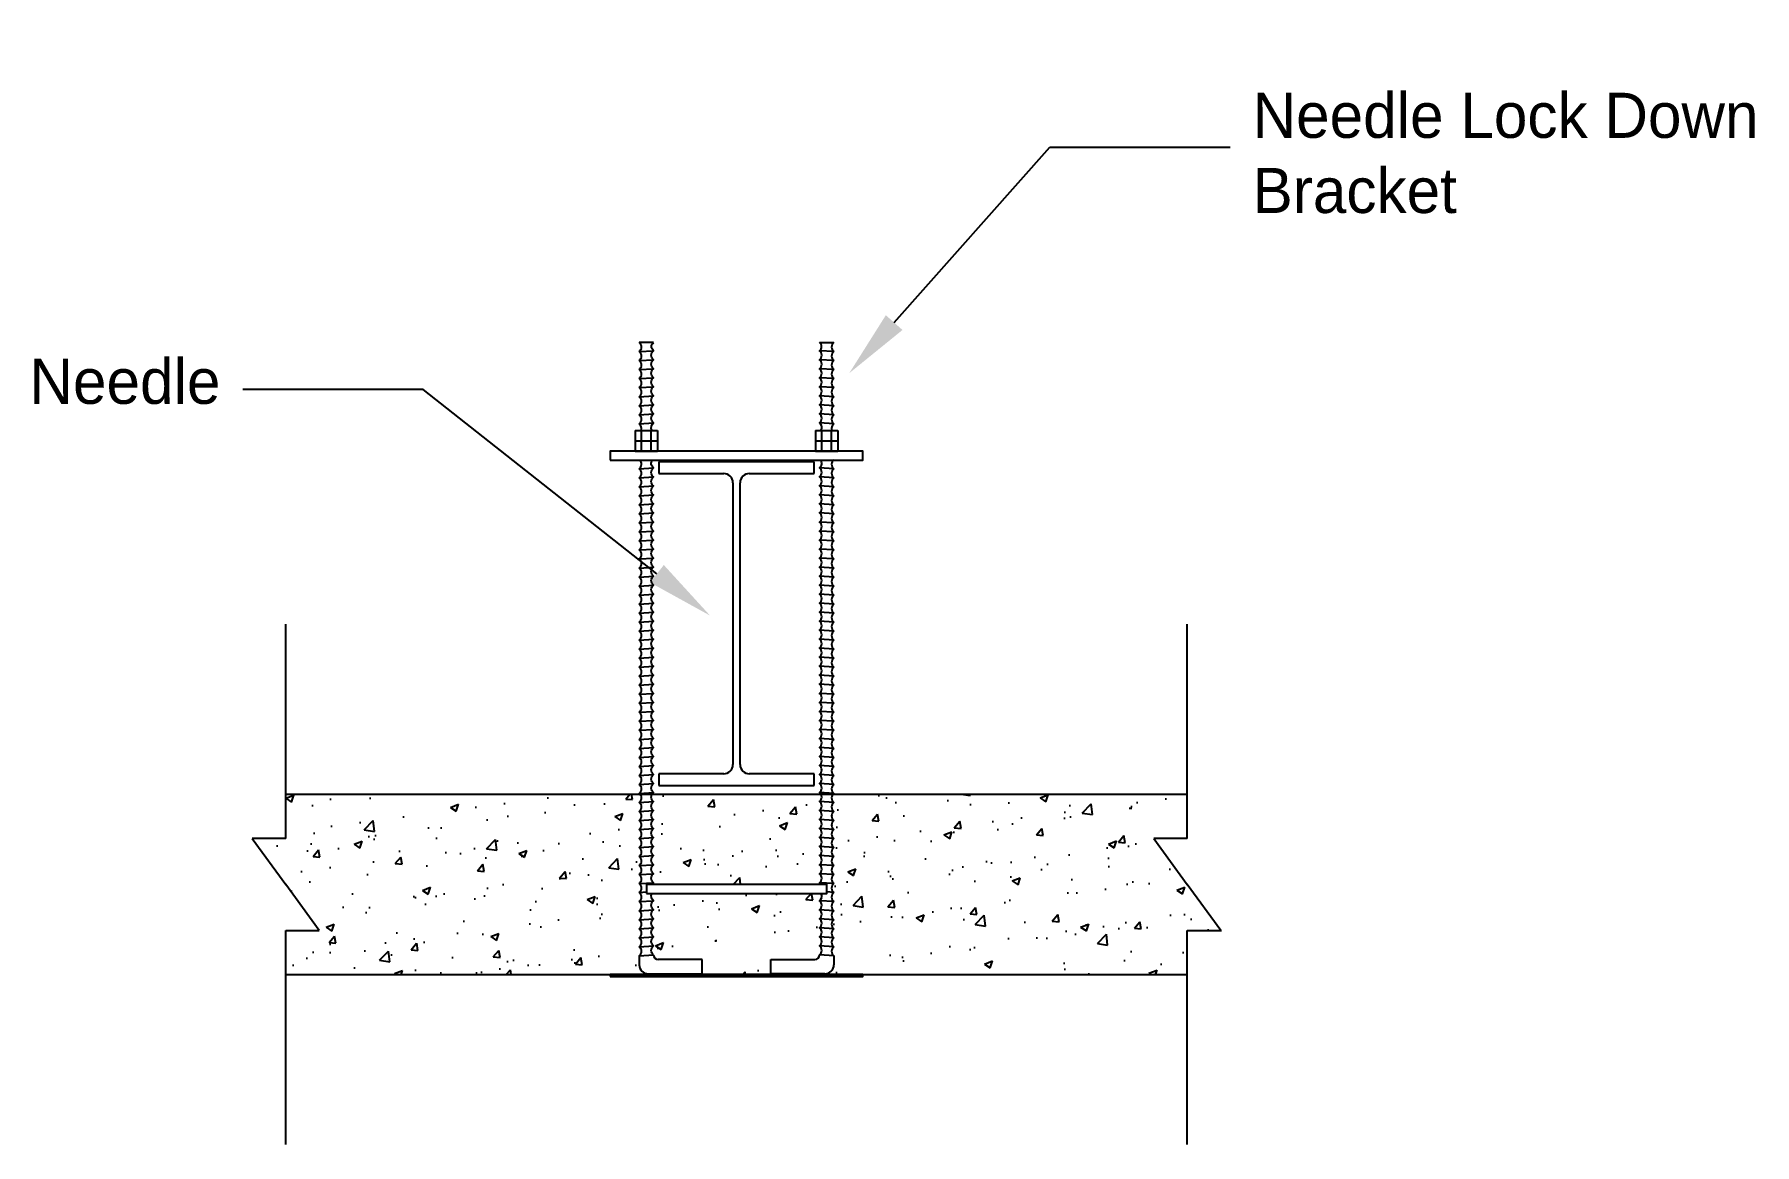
# Model space of a CAD drawing. Header units: millimetres. Extents: x -3450 to 403, y -1926 to 563.
# Drawn here: x -3450 to -1542, y -1266 to -35 of the extents above; entities that cross this region are included whole.
import ezdxf
from ezdxf import colors
from ezdxf.entities.mleader import LeaderData, LeaderLine
from ezdxf.math import Vec2, Vec3

# ---------------------------------------------------------------- set-up
doc = ezdxf.new("R2010")
doc.units = ezdxf.units.MM
doc.layers.get('0').update_dxf_attribs({"linetype": 'CONTINUOUS'})
doc.styles.add('ARCH', font='archd.shx', dxfattribs={"height": 250})

msp = doc.modelspace()

# ---------------------------------------------------------------- hatches: boundary and pattern name
h = msp.add_hatch()
h.set_pattern_fill('AR-CONC', color=252, scale=0.5, style=0)
h.paths.add_polyline_path([(-2208.812, -927.014), (-2171.633, -927.014), (-2171.633, -877.948), (-2564.633, -877.948, 0.45297098), (-2563.633, -887.07, 0.52056705), (-2563.633, -897.07, 0.52056705), (-2563.633, -907.07, 0.52056705), (-2563.633, -917.07, 0.52056705), (-2563.633, -927.07, 0.52056705), (-2563.633, -937.07, 0.52056705), (-2563.633, -947.07, 0.52056705), (-2563.633, -957.07, 0.52056705), (-2563.633, -967.07, 0.52056705), (-2563.633, -977.07, 0.52056705), (-2563.633, -987.07, 0.52056705), (-2563.633, -997.07, 0.52056705), (-2563.633, -1007.07, 0.52056705), (-2563.633, -1017.07, 0.52056705), (-2563.633, -1027.07, 0.52056705), (-2563.633, -1037.07, 0.52056705), (-2563.633, -1047.07, 0.52056705), (-2563.633, -1057.07), (-2563.633, -1067.07, -0.41421356), (-2573.633, -1077.07), (-2633.633, -1077.07), (-2633.633, -1061.07), (-2584.633, -1061.07, 0.41421356), (-2579.633, -1056.07, 0.52056705), (-2579.633, -1046.07, 0.52056705), (-2579.633, -1036.07, 0.52056705), (-2579.633, -1026.07, 0.52056705), (-2579.633, -1016.07, 0.52056705), (-2579.633, -1006.07, 0.52056705), (-2579.633, -996.07, 0.39270646), (-2577.888, -987.948), (-2765.377, -987.948, 0.39270646), (-2763.633, -996.07, 0.52056705), (-2763.633, -1006.07, 0.52056705), (-2763.633, -1016.07, 0.52056705), (-2763.633, -1026.07, 0.52056705), (-2763.633, -1036.07, 0.52056705), (-2763.633, -1046.07, 0.52056705), (-2763.633, -1056.07, 0.41421356), (-2758.633, -1061.07), (-2709.633, -1061.07), (-2709.633, -1077.07), (-2769.633, -1077.07, -0.41421356), (-2779.633, -1067.07), (-2779.633, -1057.07, 0.52056705), (-2779.633, -1047.07, 0.52056705), (-2779.633, -1037.07, 0.52056705), (-2779.633, -1027.07, 0.52056705), (-2779.633, -1017.07, 0.52056705), (-2779.633, -1007.07, 0.52056705), (-2779.633, -997.07, 0.52056705), (-2779.633, -987.07, 0.52056705), (-2779.633, -977.07, 0.52056705), (-2779.633, -967.07, 0.52056705), (-2779.633, -957.07, 0.52056705), (-2779.633, -947.07, 0.52056705), (-2779.633, -937.07, 0.52056705), (-2779.633, -927.07, 0.52056705), (-2779.633, -917.07, 0.52056705), (-2779.633, -907.07, 0.52056705), (-2779.633, -897.07, 0.52056705), (-2779.633, -887.07, 0.45297098), (-2778.632, -877.948), (-3171.633, -877.948), (-3171.633, -927.014), (-3208.812, -927.014), (-3171.633, -977.948), (-3134.453, -1028.883), (-3171.633, -1028.883), (-3171.633, -1077.948), (-2171.633, -1077.948), (-2171.633, -1028.883), (-2134.453, -1028.883), (-2171.633, -977.948)])
h = msp.add_hatch()
h.set_pattern_fill('AR-CONC', color=252, scale=0.5, style=0)
h.paths.add_polyline_path([(-2579.633, -936.07, 0.52056705), (-2579.633, -926.07, 0.52056705), (-2579.633, -916.07, 0.52056705), (-2579.633, -906.07, 0.52056705), (-2579.633, -896.07, 0.52056705), (-2579.633, -886.07, 0.39270646), (-2577.888, -877.948), (-2765.377, -877.948, 0.39270646), (-2763.633, -886.07, 0.52056705), (-2763.633, -896.07, 0.52056705), (-2763.633, -906.07, 0.52056705), (-2763.633, -916.07, 0.52056705), (-2763.633, -926.07, 0.52056705), (-2763.633, -936.07, 0.52056705), (-2763.633, -946.07, 0.52056705), (-2763.633, -956.07, 0.52056705), (-2763.633, -966.07, 0.52056705), (-2763.633, -976.07, 0.10615859), (-2765.377, -977.948), (-2577.888, -977.948, 0.10615859), (-2579.633, -976.07, 0.52056705), (-2579.633, -966.07, 0.52056705), (-2579.633, -956.07, 0.52056705), (-2579.633, -946.07, 0.52056705)])

# ---------------------------------------------------------------- linework, layer by layer
for p, q in [((-2763.633, -377.07), (-2779.633, -377.07)), ((-2579.633, -377.07), (-2563.633, -377.07)), ((-2579.633, -377.07), (-2563.633, -377.07)), ((-2779.633, -387.07), (-2763.633, -386.07)), ((-2779.633, -397.07), (-2763.633, -396.07)), ((-2563.633, -387.07), (-2579.633, -386.07)), ((-2563.633, -397.07), (-2579.633, -396.07)), ((-2779.633, -407.07), (-2763.633, -406.07)), ((-2779.633, -417.07), (-2763.633, -416.07)), ((-2563.633, -407.07), (-2579.633, -406.07)), ((-2563.633, -417.07), (-2579.633, -416.07)), ((-2779.633, -427.07), (-2763.633, -426.07)), ((-2779.633, -437.07), (-2763.633, -436.07)), ((-2563.633, -427.07), (-2579.633, -426.07)), ((-2563.633, -437.07), (-2579.633, -436.07)), ((-2779.633, -447.07), (-2763.633, -446.07)), ((-2779.633, -457.07), (-2763.633, -456.07)), ((-2563.633, -447.07), (-2579.633, -446.07)), ((-2563.633, -457.07), (-2579.633, -456.07)), ((-2779.633, -467.07), (-2763.633, -466.07)), ((-2563.633, -467.07), (-2579.633, -466.07)), ((-2585.633, -509.29), (-2757.633, -509.29)), ((-2757.633, -509.29), (-2757.633, -522.29)), ((-2585.633, -522.29), (-2585.633, -509.29)), ((-2779.633, -517.07), (-2763.633, -516.07)), ((-2779.633, -527.07), (-2763.633, -526.07)), ((-2757.633, -522.29), (-2685.833, -522.29)), ((-2675.633, -532.49), (-2675.633, -845.09)), ((-2667.633, -845.09), (-2667.633, -532.49)), ((-2657.433, -522.29), (-2585.633, -522.29)), ((-2563.633, -517.07), (-2579.633, -516.07)), ((-2563.633, -527.07), (-2579.633, -526.07)), ((-2779.633, -537.07), (-2763.633, -536.07)), ((-2779.633, -547.07), (-2763.633, -546.07)), ((-2563.633, -537.07), (-2579.633, -536.07)), ((-2563.633, -547.07), (-2579.633, -546.07)), ((-2779.633, -557.07), (-2763.633, -556.07)), ((-2779.633, -567.07), (-2763.633, -566.07)), ((-2563.633, -557.07), (-2579.633, -556.07)), ((-2563.633, -567.07), (-2579.633, -566.07)), ((-2779.633, -577.07), (-2763.633, -576.07)), ((-2779.633, -587.07), (-2763.633, -586.07)), ((-2563.633, -577.07), (-2579.633, -576.07)), ((-2563.633, -587.07), (-2579.633, -586.07)), ((-2779.633, -597.07), (-2763.633, -596.07)), ((-2779.633, -607.07), (-2763.633, -606.07)), ((-2563.633, -597.07), (-2579.633, -596.07)), ((-2563.633, -607.07), (-2579.633, -606.07)), ((-2779.633, -617.07), (-2763.633, -616.07)), ((-2779.633, -627.07), (-2763.633, -626.07)), ((-2563.633, -617.07), (-2579.633, -616.07)), ((-2563.633, -627.07), (-2579.633, -626.07)), ((-2779.633, -637.07), (-2763.633, -636.07)), ((-2779.633, -647.07), (-2763.633, -646.07)), ((-2563.633, -637.07), (-2579.633, -636.07)), ((-2563.633, -647.07), (-2579.633, -646.07)), ((-2779.633, -657.07), (-2763.633, -656.07)), ((-2779.633, -667.07), (-2763.633, -666.07)), ((-2563.633, -657.07), (-2579.633, -656.07)), ((-2563.633, -667.07), (-2579.633, -666.07)), ((-2779.633, -677.07), (-2763.633, -676.07)), ((-2779.633, -687.07), (-2763.633, -686.07)), ((-2563.633, -677.07), (-2579.633, -676.07)), ((-2563.633, -687.07), (-2579.633, -686.07)), ((-3171.633, -927.014), (-3171.633, -689.432)), ((-2779.633, -697.07), (-2763.633, -696.07)), ((-2563.633, -697.07), (-2579.633, -696.07)), ((-2171.633, -927.014), (-2171.633, -689.432)), ((-2779.633, -707.07), (-2763.633, -706.07)), ((-2779.633, -717.07), (-2763.633, -716.07)), ((-2563.633, -707.07), (-2579.633, -706.07)), ((-2563.633, -717.07), (-2579.633, -716.07)), ((-2779.633, -727.07), (-2763.633, -726.07)), ((-2779.633, -737.07), (-2763.633, -736.07)), ((-2563.633, -727.07), (-2579.633, -726.07)), ((-2563.633, -737.07), (-2579.633, -736.07)), ((-2779.633, -747.07), (-2763.633, -746.07)), ((-2779.633, -757.07), (-2763.633, -756.07)), ((-2563.633, -747.07), (-2579.633, -746.07)), ((-2563.633, -757.07), (-2579.633, -756.07)), ((-2779.633, -767.07), (-2763.633, -766.07)), ((-2779.633, -777.07), (-2763.633, -776.07)), ((-2563.633, -767.07), (-2579.633, -766.07)), ((-2563.633, -777.07), (-2579.633, -776.07)), ((-2779.633, -787.07), (-2763.633, -786.07)), ((-2779.633, -797.07), (-2763.633, -796.07)), ((-2563.633, -787.07), (-2579.633, -786.07)), ((-2563.633, -797.07), (-2579.633, -796.07)), ((-2779.633, -807.07), (-2763.633, -806.07)), ((-2779.633, -817.07), (-2763.633, -816.07)), ((-2563.633, -807.07), (-2579.633, -806.07)), ((-2563.633, -817.07), (-2579.633, -816.07)), ((-2779.633, -827.07), (-2763.633, -826.07)), ((-2779.633, -837.07), (-2763.633, -836.07)), ((-2563.633, -827.07), (-2579.633, -826.07)), ((-2563.633, -837.07), (-2579.633, -836.07)), ((-2779.633, -847.07), (-2763.633, -846.07)), ((-2779.633, -857.07), (-2763.633, -856.07)), ((-2685.833, -855.29), (-2757.633, -855.29)), ((-2757.633, -855.29), (-2757.633, -868.29)), ((-2585.633, -855.29), (-2657.433, -855.29)), ((-2585.633, -868.29), (-2585.633, -855.29)), ((-2563.633, -847.07), (-2579.633, -846.07)), ((-2563.633, -857.07), (-2579.633, -856.07)), ((-2779.633, -867.07), (-2763.633, -866.07)), ((-2779.633, -877.07), (-2763.633, -876.07)), ((-2757.633, -868.29), (-2585.633, -868.29)), ((-2563.633, -867.07), (-2579.633, -866.07)), ((-2563.633, -877.07), (-2579.633, -876.07)), ((-2779.633, -887.07), (-2763.633, -886.07)), ((-2779.633, -897.07), (-2763.633, -896.07)), ((-2563.633, -887.07), (-2579.633, -886.07)), ((-2563.633, -897.07), (-2579.633, -896.07)), ((-2779.633, -907.07), (-2763.633, -906.07)), ((-2563.633, -907.07), (-2579.633, -906.07)), ((-3171.633, -927.014), (-3208.812, -927.014)), ((-3208.812, -927.014), (-3171.633, -977.948)), ((-2779.633, -917.07), (-2763.633, -916.07)), ((-2779.633, -927.07), (-2763.633, -926.07)), ((-2563.633, -917.07), (-2579.633, -916.07)), ((-2563.633, -927.07), (-2579.633, -926.07)), ((-2171.633, -927.014), (-2208.812, -927.014)), ((-2208.812, -927.014), (-2171.633, -977.948)), ((-2779.633, -937.07), (-2763.633, -936.07)), ((-2779.633, -947.07), (-2763.633, -946.07)), ((-2563.633, -937.07), (-2579.633, -936.07)), ((-2563.633, -947.07), (-2579.633, -946.07)), ((-2779.633, -957.07), (-2763.633, -956.07)), ((-2779.633, -967.07), (-2763.633, -966.07)), ((-2563.633, -957.07), (-2579.633, -956.07)), ((-2563.633, -967.07), (-2579.633, -966.07)), ((-3134.453, -1028.883), (-3171.633, -977.948)), ((-2779.633, -977.07), (-2763.633, -976.07)), ((-2779.633, -987.07), (-2771.633, -986.07)), ((-2563.633, -977.07), (-2579.633, -976.07)), ((-2563.633, -987.07), (-2571.633, -986.07)), ((-2134.453, -1028.883), (-2171.633, -977.948)), ((-2779.633, -997.07), (-2763.633, -996.07)), ((-2779.633, -1007.07), (-2763.633, -1006.07)), ((-2563.633, -997.07), (-2579.633, -996.07)), ((-2563.633, -1007.07), (-2579.633, -1006.07)), ((-3171.633, -1028.883), (-3134.453, -1028.883)), ((-3171.633, -1266.464), (-3171.633, -1028.883)), ((-2779.633, -1017.07), (-2763.633, -1016.07)), ((-2779.633, -1027.07), (-2763.633, -1026.07)), ((-2563.633, -1017.07), (-2579.633, -1016.07)), ((-2563.633, -1027.07), (-2579.633, -1026.07)), ((-2171.633, -1028.883), (-2134.453, -1028.883)), ((-2171.633, -1266.464), (-2171.633, -1028.883)), ((-2779.633, -1037.07), (-2763.633, -1036.07)), ((-2779.633, -1047.07), (-2763.633, -1046.07)), ((-2563.633, -1037.07), (-2579.633, -1036.07)), ((-2563.633, -1047.07), (-2579.633, -1046.07)), ((-2779.633, -1057.07), (-2763.633, -1056.07)), ((-2779.633, -1057.07), (-2779.633, -1067.07)), ((-2709.633, -1061.07), (-2758.633, -1061.07)), ((-2709.633, -1077.07), (-2709.633, -1061.07)), ((-2633.633, -1061.07), (-2584.633, -1061.07)), ((-2633.633, -1077.07), (-2633.633, -1061.07)), ((-2563.633, -1057.07), (-2579.633, -1056.07)), ((-2563.633, -1057.07), (-2563.633, -1067.07)), ((-2769.633, -1077.07), (-2709.633, -1077.07)), ((-2769.633, -1077.07), (-2763.633, -1077.07)), ((-2573.633, -1077.07), (-2633.633, -1077.07)), ((-2573.633, -1077.07), (-2579.633, -1077.07))]:
    msp.add_line(p, q)
at = {"linetype": 'Continuous'}
for p, q in [((-2783.998, -474.404), (-2759.267, -474.404)), ((-2783.998, -474.404), (-2783.998, -485.868)), ((-2777.451, -474.404), (-2777.451, -485.868)), ((-2766.643, -474.404), (-2766.643, -485.868)), ((-2759.267, -474.404), (-2759.267, -485.868)), ((-2583.998, -474.404), (-2559.267, -474.404)), ((-2583.998, -474.404), (-2583.998, -485.868)), ((-2577.451, -474.404), (-2577.451, -485.868)), ((-2566.643, -474.404), (-2566.643, -485.868)), ((-2559.267, -474.404), (-2559.267, -485.868)), ((-2783.998, -485.868), (-2759.267, -485.868)), ((-2783.998, -485.868), (-2783.998, -497.333)), ((-2783.998, -485.868), (-2759.267, -485.868)), ((-2777.451, -485.868), (-2777.451, -497.333)), ((-2766.643, -485.868), (-2766.643, -497.333)), ((-2759.267, -485.868), (-2759.267, -497.333)), ((-2583.998, -485.868), (-2559.267, -485.868)), ((-2583.998, -485.868), (-2583.998, -497.333)), ((-2583.998, -485.868), (-2559.267, -485.868)), ((-2577.451, -485.868), (-2577.451, -497.333)), ((-2566.643, -485.868), (-2566.643, -497.333)), ((-2559.267, -485.868), (-2559.267, -497.333)), ((-2783.998, -497.333), (-2759.267, -497.333)), ((-2583.998, -497.333), (-2559.267, -497.333))]:
    msp.add_line(p, q, dxfattribs=at)
at = {"color": 252}
for p, q in [((-3171.633, -877.948), (-2171.633, -877.948)), ((-3171.633, -1077.948), (-2171.633, -1077.948))]:
    msp.add_line(p, q, dxfattribs=at)
for points in [[(-2765.245, -474.404, -0.40455699), (-2763.633, -466.07, -0.52056705), (-2763.633, -456.07, -0.52056705), (-2763.633, -446.07, -0.52056705), (-2763.633, -436.07, -0.52056705), (-2763.633, -426.07, -0.52056705), (-2763.633, -416.07, -0.52056705), (-2763.633, -406.07, -0.52056705), (-2763.633, -396.07, -0.52056705), (-2763.633, -386.07, -0.52056705), (-2763.633, -377.07)], [(-2578.02, -474.404, 0.40455699), (-2579.633, -466.07, 0.52056705), (-2579.633, -456.07, 0.52056705), (-2579.633, -446.07, 0.52056705), (-2579.633, -436.07, 0.52056705), (-2579.633, -426.07, 0.52056705), (-2579.633, -416.07, 0.52056705), (-2579.633, -406.07, 0.52056705), (-2579.633, -396.07, 0.52056705), (-2579.633, -386.07, 0.52056705), (-2579.633, -377.07)], [(-2765.377, -977.948, -0.10615859), (-2763.633, -976.07, -0.52056705), (-2763.633, -966.07, -0.52056705), (-2763.633, -956.07, -0.52056705), (-2763.633, -946.07, -0.52056705), (-2763.633, -936.07, -0.52056705), (-2763.633, -926.07, -0.52056705), (-2763.633, -916.07, -0.52056705), (-2763.633, -906.07, -0.52056705), (-2763.633, -896.07, -0.52056705), (-2763.633, -886.07, -0.52056705), (-2763.633, -876.07, -0.52056705), (-2763.633, -866.07, -0.52056705), (-2763.633, -856.07, -0.52056705), (-2763.633, -846.07, -0.52056705), (-2763.633, -836.07, -0.52056705), (-2763.633, -826.07, -0.52056705), (-2763.633, -816.07, -0.52056705), (-2763.633, -806.07, -0.52056705), (-2763.633, -796.07, -0.52056705), (-2763.633, -786.07, -0.52056705), (-2763.633, -776.07, -0.52056705), (-2763.633, -766.07, -0.52056705), (-2763.633, -756.07, -0.52056705), (-2763.633, -746.07, -0.52056705), (-2763.633, -736.07, -0.52056705), (-2763.633, -726.07, -0.52056705), (-2763.633, -716.07, -0.52056705), (-2763.633, -706.07, -0.52056705), (-2763.633, -696.07, -0.52056705), (-2763.633, -686.07, -0.52056705), (-2763.633, -676.07, -0.52056705), (-2763.633, -666.07, -0.52056705), (-2763.633, -656.07, -0.52056705), (-2763.633, -646.07, -0.52056705), (-2763.633, -636.07, -0.52056705), (-2763.633, -626.07, -0.52056705), (-2763.633, -616.07, -0.52056705), (-2763.633, -606.07, -0.52056705), (-2763.633, -596.07, -0.52056705), (-2763.633, -586.07, -0.52056705), (-2763.633, -576.07, -0.52056705), (-2763.633, -566.07, -0.52056705), (-2763.633, -556.07, -0.52056705), (-2763.633, -546.07, -0.52056705), (-2763.633, -536.07, -0.52056705), (-2763.633, -526.07, -0.52056705), (-2763.633, -516.07, -0.42835864), (-2764.958, -507.333, -0.42835864)], [(-2577.888, -977.948, 0.10615859), (-2579.633, -976.07, 0.52056705), (-2579.633, -966.07, 0.52056705), (-2579.633, -956.07, 0.52056705), (-2579.633, -946.07, 0.52056705), (-2579.633, -936.07, 0.52056705), (-2579.633, -926.07, 0.52056705), (-2579.633, -916.07, 0.52056705), (-2579.633, -906.07, 0.52056705), (-2579.633, -896.07, 0.52056705), (-2579.633, -886.07, 0.52056705), (-2579.633, -876.07, 0.52056705), (-2579.633, -866.07, 0.52056705), (-2579.633, -856.07, 0.52056705), (-2579.633, -846.07, 0.52056705), (-2579.633, -836.07, 0.52056705), (-2579.633, -826.07, 0.52056705), (-2579.633, -816.07, 0.52056705), (-2579.633, -806.07, 0.52056705), (-2579.633, -796.07, 0.52056705), (-2579.633, -786.07, 0.52056705), (-2579.633, -776.07, 0.52056705), (-2579.633, -766.07, 0.52056705), (-2579.633, -756.07, 0.52056705), (-2579.633, -746.07, 0.52056705), (-2579.633, -736.07, 0.52056705), (-2579.633, -726.07, 0.52056705), (-2579.633, -716.07, 0.52056705), (-2579.633, -706.07, 0.52056705), (-2579.633, -696.07, 0.52056705), (-2579.633, -686.07, 0.52056705), (-2579.633, -676.07, 0.52056705), (-2579.633, -666.07, 0.52056705), (-2579.633, -656.07, 0.52056705), (-2579.633, -646.07, 0.52056705), (-2579.633, -636.07, 0.52056705), (-2579.633, -626.07, 0.52056705), (-2579.633, -616.07, 0.52056705), (-2579.633, -606.07, 0.52056705), (-2579.633, -596.07, 0.52056705), (-2579.633, -586.07, 0.52056705), (-2579.633, -576.07, 0.52056705), (-2579.633, -566.07, 0.52056705), (-2579.633, -556.07, 0.52056705), (-2579.633, -546.07, 0.52056705), (-2579.633, -536.07, 0.52056705), (-2579.633, -526.07, 0.52056705), (-2579.633, -516.07, 0.42835864), (-2578.307, -507.333, 0.42835864)], [(-2763.633, -1056.07, -0.52056705), (-2763.633, -1046.07, -0.52056705), (-2763.633, -1036.07, -0.52056705), (-2763.633, -1026.07, -0.52056705), (-2763.633, -1016.07, -0.52056705), (-2763.633, -1006.07, -0.52056705), (-2763.633, -996.07, -0.39270646), (-2765.377, -987.948, -0.39270646)], [(-2579.633, -1056.07, 0.52056705), (-2579.633, -1046.07, 0.52056705), (-2579.633, -1036.07, 0.52056705), (-2579.633, -1026.07, 0.52056705), (-2579.633, -1016.07, 0.52056705), (-2579.633, -1006.07, 0.52056705), (-2579.633, -996.07, 0.39270646), (-2577.888, -987.948, 0.39270646)]]:
    msp.add_lwpolyline(points, format="xyb")
for points in [[(-2811.633, -507.333), (-2531.633, -507.333), (-2531.633, -497.333), (-2811.633, -497.333)], [(-2771.633, -987.948), (-2571.633, -987.948), (-2571.633, -977.948), (-2771.633, -977.948)], [(-2811.633, -1079.948), (-2531.633, -1079.948), (-2531.633, -1077.948), (-2811.633, -1077.948)]]:
    msp.add_lwpolyline(points, close=True)
for centre, radius, start, end in [((-2783.134, -382.07), 6.104, 305, 55), ((-2560.131, -382.07), 6.104, 125, 235), ((-2783.134, -392.07), 6.104, 305, 55), ((-2783.134, -402.07), 6.104, 305, 55), ((-2560.131, -392.07), 6.104, 125, 235), ((-2560.131, -402.07), 6.104, 125, 235), ((-2783.134, -412.07), 6.104, 305, 55), ((-2783.134, -422.07), 6.104, 305, 55), ((-2560.131, -412.07), 6.104, 125, 235), ((-2560.131, -422.07), 6.104, 125, 235), ((-2783.134, -432.07), 6.104, 305, 55), ((-2783.134, -442.07), 6.104, 305, 55), ((-2560.131, -432.07), 6.104, 125, 235), ((-2560.131, -442.07), 6.104, 125, 235), ((-2783.134, -452.07), 6.104, 305, 55), ((-2783.134, -462.07), 6.104, 305, 55), ((-2560.131, -452.07), 6.104, 125, 235), ((-2560.131, -462.07), 6.104, 125, 235), ((-2783.134, -472.07), 6.104, 337.521414, 55), ((-2560.131, -472.07), 6.104, 125, 202.478586), ((-2783.134, -512.07), 6.104, 305, 50.904077), ((-2560.131, -512.07), 6.104, 125, 235), ((-2783.134, -522.07), 6.104, 305, 55), ((-2783.134, -532.07), 6.104, 305, 55), ((-2685.833, -532.49), 10.2, 0, 90), ((-2657.433, -532.49), 10.2, 90, 180), ((-2560.131, -522.07), 6.104, 125, 235), ((-2560.131, -532.07), 6.104, 125, 235), ((-2783.134, -542.07), 6.104, 305, 55), ((-2783.134, -552.07), 6.104, 305, 55), ((-2560.131, -542.07), 6.104, 125, 235), ((-2560.131, -552.07), 6.104, 125, 235), ((-2783.134, -562.07), 6.104, 305, 55), ((-2783.134, -572.07), 6.104, 305, 55), ((-2560.131, -562.07), 6.104, 125, 235), ((-2560.131, -572.07), 6.104, 125, 235), ((-2783.134, -582.07), 6.104, 305, 55), ((-2783.134, -592.07), 6.104, 305, 55), ((-2560.131, -582.07), 6.104, 125, 235), ((-2560.131, -592.07), 6.104, 125, 235), ((-2783.134, -602.07), 6.104, 305, 55), ((-2783.134, -612.07), 6.104, 305, 55), ((-2560.131, -602.07), 6.104, 125, 235), ((-2560.131, -612.07), 6.104, 125, 235), ((-2783.134, -622.07), 6.104, 305, 55), ((-2783.134, -632.07), 6.104, 305, 55), ((-2560.131, -622.07), 6.104, 125, 235), ((-2560.131, -632.07), 6.104, 125, 235), ((-2783.134, -642.07), 6.104, 305, 55), ((-2783.134, -652.07), 6.104, 305, 55), ((-2560.131, -642.07), 6.104, 125, 235), ((-2560.131, -652.07), 6.104, 125, 235), ((-2783.134, -662.07), 6.104, 305, 55), ((-2783.134, -672.07), 6.104, 305, 55), ((-2560.131, -662.07), 6.104, 125, 235), ((-2560.131, -672.07), 6.104, 125, 235), ((-2783.134, -682.07), 6.104, 305, 55), ((-2560.131, -682.07), 6.104, 125, 235), ((-2783.134, -692.07), 6.104, 305, 55), ((-2783.134, -702.07), 6.104, 305, 55), ((-2560.131, -692.07), 6.104, 125, 235), ((-2560.131, -702.07), 6.104, 125, 235), ((-2783.134, -712.07), 6.104, 305, 55), ((-2783.134, -722.07), 6.104, 305, 55), ((-2560.131, -712.07), 6.104, 125, 235), ((-2560.131, -722.07), 6.104, 125, 235), ((-2783.134, -732.07), 6.104, 305, 55), ((-2783.134, -742.07), 6.104, 305, 55), ((-2560.131, -732.07), 6.104, 125, 235), ((-2560.131, -742.07), 6.104, 125, 235), ((-2783.134, -752.07), 6.104, 305, 55), ((-2783.134, -762.07), 6.104, 305, 55), ((-2560.131, -752.07), 6.104, 125, 235), ((-2560.131, -762.07), 6.104, 125, 235), ((-2783.134, -772.07), 6.104, 305, 55), ((-2783.134, -782.07), 6.104, 305, 55), ((-2560.131, -772.07), 6.104, 125, 235), ((-2560.131, -782.07), 6.104, 125, 235), ((-2783.134, -792.07), 6.104, 305, 55), ((-2783.134, -802.07), 6.104, 305, 55), ((-2560.131, -792.07), 6.104, 125, 235), ((-2560.131, -802.07), 6.104, 125, 235), ((-2783.134, -812.07), 6.104, 305, 55), ((-2783.134, -822.07), 6.104, 305, 55), ((-2560.131, -812.07), 6.104, 125, 235), ((-2560.131, -822.07), 6.104, 125, 235), ((-2783.134, -832.07), 6.104, 305, 55), ((-2783.134, -842.07), 6.104, 305, 55), ((-2560.131, -832.07), 6.104, 125, 235), ((-2560.131, -842.07), 6.104, 125, 235), ((-2783.134, -852.07), 6.104, 305, 55), ((-2783.134, -862.07), 6.104, 305, 55), ((-2685.833, -845.09), 10.2, 270, 0), ((-2657.433, -845.09), 10.2, 180, 270), ((-2560.131, -852.07), 6.104, 125, 235), ((-2560.131, -862.07), 6.104, 125, 235), ((-2783.134, -872.07), 6.104, 305, 55), ((-2783.134, -882.07), 6.104, 305, 55), ((-2560.131, -872.07), 6.104, 125, 235), ((-2560.131, -882.07), 6.104, 125, 235), ((-2783.134, -892.07), 6.104, 305, 55), ((-2560.131, -892.07), 6.104, 125, 235), ((-2783.134, -902.07), 6.104, 305, 55), ((-2783.134, -912.07), 6.104, 305, 55), ((-2560.131, -902.07), 6.104, 125, 235), ((-2560.131, -912.07), 6.104, 125, 235), ((-2783.134, -922.07), 6.104, 305, 55), ((-2783.134, -932.07), 6.104, 305, 55), ((-2560.131, -922.07), 6.104, 125, 235), ((-2560.131, -932.07), 6.104, 125, 235), ((-2783.134, -942.07), 6.104, 305, 55), ((-2783.134, -952.07), 6.104, 305, 55), ((-2560.131, -942.07), 6.104, 125, 235), ((-2560.131, -952.07), 6.104, 125, 235), ((-2783.134, -962.07), 6.104, 305, 55), ((-2783.134, -972.07), 6.104, 305, 55), ((-2560.131, -962.07), 6.104, 125, 235), ((-2560.131, -972.07), 6.104, 125, 235), ((-2783.134, -982.07), 6.104, 305, 55), ((-2783.134, -992.07), 6.104, 305, 55), ((-2560.131, -982.07), 6.104, 125, 235), ((-2560.131, -992.07), 6.104, 125, 235), ((-2783.134, -1002.07), 6.104, 305, 55), ((-2783.134, -1012.07), 6.104, 305, 55), ((-2560.131, -1002.07), 6.104, 125, 235), ((-2560.131, -1012.07), 6.104, 125, 235), ((-2783.134, -1022.07), 6.104, 305, 55), ((-2783.134, -1032.07), 6.104, 305, 55), ((-2560.131, -1022.07), 6.104, 125, 235), ((-2560.131, -1032.07), 6.104, 125, 235), ((-2783.134, -1042.07), 6.104, 305, 55), ((-2783.134, -1052.07), 6.104, 305, 55), ((-2560.131, -1042.07), 6.104, 125, 235), ((-2560.131, -1052.07), 6.104, 125, 235), ((-2769.633, -1067.07), 10, 180, 270), ((-2758.633, -1056.07), 5, 180, 270), ((-2584.633, -1056.07), 5, 270, 0), ((-2573.633, -1067.07), 10, 270, 0)]:
    msp.add_arc(centre, radius, start, end)

# ---------------------------------------------------------------- texts
at = {"char_height": 50, "width": 621.47915, "style": 'ARCH'}
for s, insert, attachment_point in [('Needle Lock Down Bracket', (-2099.21, -100.056), 1), ('Needle ', (-3244.055, -395.032), 3)]:
    msp.add_mtext(s, dxfattribs=dict(at, insert=insert, attachment_point=attachment_point))

# ---------------------------------------------------------------- leaders
ml = msp.add_multileader_mtext('Standard')
ml.set_content('', color=256)
ml.set_leader_properties(color=256, linetype='ByLayer', lineweight=-1)
ml.build(insert=Vec2(0, 0))
ml.multileader.update_dxf_attribs({"text_left_attachment_type": 2, "text_right_attachment_type": 2, "dogleg_length": 75, "arrow_head_size": 75})
ctx = ml.context
ctx.base_point, ctx.char_height, ctx.arrow_head_size, ctx.landing_gap_size, ctx.plane_origin = Vec3(-2124.057, -160.353), 250, 75, 100, Vec3(-2546.573, -411.022)
ctx.left_attachment, ctx.right_attachment = 2, 2
notes = []
notes.append((ctx, [(0, (1, 1, 0), (-2199.057, -160.353), (1, 0), 75, [(0, [(-2546.573, -411.022), (-2324.104, -160.353)], 0, [])])]))
ctx.mtext.insert, ctx.mtext.flow_direction = Vec3(-2024.057, -35.353), 5
ml = msp.add_multileader_mtext('Standard')
ml.set_content('', color=256)
ml.set_leader_properties(color=256, linetype='ByLayer', lineweight=-1)
ml.build(insert=Vec2(0, 0))
ml.multileader.update_dxf_attribs({"text_left_attachment_type": 2, "text_right_attachment_type": 2, "dogleg_length": 75, "arrow_head_size": 75})
ctx = ml.context
ctx.base_point, ctx.char_height, ctx.arrow_head_size, ctx.landing_gap_size, ctx.plane_origin = Vec3(-3419.208, -429.171), 250, 75, 100, Vec3(-2796.692, -679.84)
ctx.left_attachment, ctx.right_attachment, ctx.text_align_type = 2, 2, 2
notes.append((ctx, [(0, (1, 1, 0), (-3144.208, -429.171), (-1, 0), 75, [(0, [(-2701.008, -679.84), (-3019.161, -429.171)], 0, [])])]))
ctx.mtext.insert, ctx.mtext.alignment, ctx.mtext.flow_direction = Vec3(-3319.208, -304.171), 3, 5
for ctx, leaders in notes:
    for number, flags, end, landing, length, lines in leaders:
        leader = LeaderData()
        leader.index, (leader.has_last_leader_line, leader.has_dogleg_vector, leader.attachment_direction) = number, flags
        leader.last_leader_point, leader.dogleg_vector, leader.dogleg_length = Vec3(end), Vec3(landing), length
        for number, points, colour, breaks in lines:
            line = LeaderLine()
            line.index, line.vertices, line.color, line.breaks = number, Vec3.list(points), colors.encode_raw_color(colour), breaks
            leader.lines.append(line)
        ctx.leaders.append(leader)

doc.saveas('drawing.dxf')
